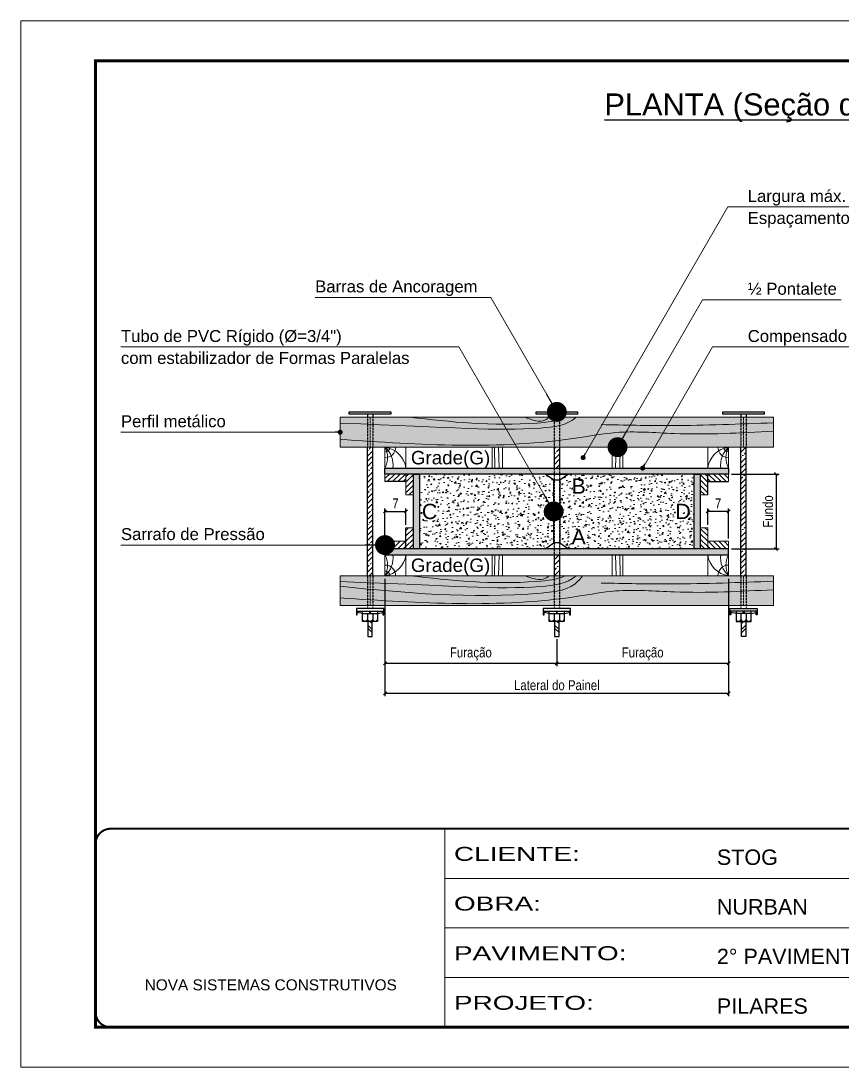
# Model space of a CAD drawing. Extents: x 2201 to 8455, y 252 to 7045.
# Drawn here: x 6970 to 7794, y 5995 to 7045 of the extents above; entities that cross this region are included whole.
import ezdxf
from ezdxf.enums import TextEntityAlignment as Align

# ---------------------------------------------------------------- set-up
doc = ezdxf.new("R2010")
doc.units = 0
for name, pattern in [('CONTINUO', [0]), ('DASHED', [0.75, 0.5, -0.25]), ('HIDDEN', [0.375, 0.25, -0.125])]:
    doc.linetypes.add(name, pattern=pattern)
doc.layers.add('BARRA ANCORAGEM', color=251, linetype='Continuous')
doc.layers.add('COTA', color=241, linetype='Continuous')
for name, color, linetype, lineweight in [('Demarcação 1', 251, 'Continuous', 9), ('Folhas', 255, 'Continuous', 9), ('Hachura', 251, 'Continuous', 9), ('Madeira', 126, 'Continuous', 18), ('Perfil Metálico', 224, 'Continuous', 18), ('SARRAFO DE PRESSAO', 251, 'DASHED', 9)]:
    doc.layers.add(name, color=color, linetype=linetype, lineweight=lineweight)
doc.layers.add('Demarcação 2', color=7, linetype='Continuous', lineweight=9, true_color=0xe0e0e0)
doc.styles.add('ARIAL', font='arial.ttf')
doc.styles.add('COTA TECNICA-50', font='techl___.ttf', dxfattribs={"height": 10})
doc.styles.add('SANSSERIF', font='sas_____.pfb')
doc.styles.get("Standard").update_dxf_attribs({"font": 'arial.ttf'})
doc.styles.add('Tecnologia', font='')
doc.styles.get('Tecnologia').set_extended_font_data('Forgotten Futurist')
doc.dimstyles.new('3x', dxfattribs={"dimtxt": 10, "dimasz": 5, "dimexe": 7, "dimexo": 5, "dimgap": 4, "dimtad": 1, "dimdec": 4, "dimlfac": 0.333333, "dimdsep": 46, "dimtxsty": 'Standard', "dimblk": 'DOT', "dimcen": 0.09, "dimclrd": 1, "dimclre": 1, "dimclrt": 2, "dimadec": 0, "dimazin": 2, "dimtfac": 1, "dimtdec": 4, "dimtmove": 0, "dimatfit": 3, "dimldrblk": 'DOT', "dimfxl": 1, "dimtolj": 1, "dimtzin": 0, "dimlwd": 9, "dimlwe": 9, "dimarcsym": 0})
doc.dimstyles.new('COTA PAINEL-50', dxfattribs={"dimtxt": 10, "dimasz": 3, "dimexe": 3, "dimexo": 3, "dimgap": 3, "dimtad": 1, "dimdec": 1, "dimzin": 12, "dimdsep": 46, "dimtxsty": 'COTA TECNICA-50', "dimblk1": 'OBLIQUE', "dimblk2": 'OBLIQUE', "dimsah": 1, "dimcen": 0.9, "dimclrd": 4, "dimclre": 4, "dimclrt": 240, "dimadec": 1, "dimazin": 3, "dimtfac": 1, "dimtdec": 1, "dimtmove": 0, "dimatfit": 3, "dimfxl": 1, "dimtolj": 1, "dimtzin": 12, "dimarcsym": 0})
pattern_1 = [(45, (-209.943, 14046.218), (-5.303301, 5.303301), []), (45, (-204.64, 14046.218), (-5.303301, 5.303301), [9.375, -1.875, 0, -1.875])]

# ---------------------------------------------------------------- blocks, each defined once
blk = doc.blocks.new('_Oblique')
at = {"color": 0, "linetype": 'ByBlock', "lineweight": -2}
blk.add_line((-0.5, -0.5), (0.5, 0.5), dxfattribs=at)
blk = doc.blocks.new('*D537')
at = {"layer": 'COTA', "color": 4, "lineweight": -2, "transparency": 16777216}
for p, q in [((7683.4, 6589.8), (7731, 6589.8)), ((7728, 6589.8), (7728, 6514.8)), ((7683.4, 6514.8), (7731, 6514.8))]:
    blk.add_line(p, q, dxfattribs=at)
at = {"layer": 'Defpoints', "color": 0, "transparency": 16777216}
for p in [(7680.4, 6589.8), (7680.4, 6514.8), (7728, 6514.8)]:
    blk.add_point(p, dxfattribs=at)
at = {"layer": 'COTA', "color": 4, "lineweight": -2, "transparency": 16777216, "xscale": 3, "yscale": 3, "zscale": 3}
for p, rotation in [((7728, 6589.8), 90), ((7728, 6514.8), 270)]:
    blk.add_blockref('_Oblique', p, dxfattribs=dict(at, rotation=rotation))
at = {"layer": 'COTA', "color": 240, "transparency": 16777216, "insert": (7719.9, 6552.3), "char_height": 10, "attachment_point": 5, "rotation": 90, "style": 'COTA TECNICA-50'}
blk.add_mtext('\\A1;Fundo', dxfattribs=at)
blk = doc.blocks.new('*D538')
at = {"layer": 'COTA', "color": 4, "lineweight": -2, "transparency": 16777216}
for p, q in [((7335.4, 6484.8), (7335.4, 6396.9)), ((7507.9, 6424), (7507.9, 6396.9)), ((7335.4, 6399.9), (7507.9, 6399.9))]:
    blk.add_line(p, q, dxfattribs=at)
at = {"layer": 'Defpoints', "color": 0, "transparency": 16777216}
for p in [(7335.4, 6487.8), (7507.9, 6427), (7507.9, 6399.9)]:
    blk.add_point(p, dxfattribs=at)
at = {"layer": 'COTA', "color": 4, "lineweight": -2, "transparency": 16777216, "xscale": 3, "yscale": 3, "zscale": 3, "rotation": 180}
blk.add_blockref('_Oblique', (7335.4, 6399.9), dxfattribs=at)
at = {"layer": 'COTA', "color": 4, "lineweight": -2, "transparency": 16777216, "xscale": 3, "yscale": 3, "zscale": 3}
blk.add_blockref('_Oblique', (7507.9, 6399.9), dxfattribs=at)
at = {"layer": 'COTA', "color": 240, "transparency": 16777216, "insert": (7421.6, 6409.3), "char_height": 10, "attachment_point": 5, "style": 'COTA TECNICA-50'}
blk.add_mtext('\\A1;Furação', dxfattribs=at)
blk = doc.blocks.new('*D539')
at = {"layer": 'COTA', "color": 4, "lineweight": -2, "transparency": 16777216}
for p, q in [((7680.4, 6484.8), (7680.4, 6396.9)), ((7507.9, 6424), (7507.9, 6396.9)), ((7507.9, 6399.9), (7680.4, 6399.9))]:
    blk.add_line(p, q, dxfattribs=at)
at = {"layer": 'Defpoints', "color": 0, "transparency": 16777216}
for p in [(7680.4, 6487.8), (7507.9, 6427), (7680.4, 6399.9)]:
    blk.add_point(p, dxfattribs=at)
at = {"layer": 'COTA', "color": 4, "lineweight": -2, "transparency": 16777216, "xscale": 3, "yscale": 3, "zscale": 3, "rotation": 180}
blk.add_blockref('_Oblique', (7507.9, 6399.9), dxfattribs=at)
at = {"layer": 'COTA', "color": 4, "lineweight": -2, "transparency": 16777216, "xscale": 3, "yscale": 3, "zscale": 3}
blk.add_blockref('_Oblique', (7680.4, 6399.9), dxfattribs=at)
at = {"layer": 'COTA', "color": 240, "transparency": 16777216, "insert": (7594.1, 6409.3), "char_height": 10, "attachment_point": 5, "style": 'COTA TECNICA-50'}
blk.add_mtext('\\A1;Furação', dxfattribs=at)
blk = doc.blocks.new('*D540')
at = {"layer": 'COTA', "color": 4, "lineweight": -2, "transparency": 16777216}
for p, q in [((7335.4, 6484.8), (7335.4, 6366.9)), ((7680.4, 6484.8), (7680.4, 6366.9)), ((7335.4, 6369.9), (7680.4, 6369.9))]:
    blk.add_line(p, q, dxfattribs=at)
at = {"layer": 'Defpoints', "color": 0, "transparency": 16777216}
for p in [(7335.4, 6487.8), (7680.4, 6487.8), (7680.4, 6369.9)]:
    blk.add_point(p, dxfattribs=at)
at = {"layer": 'COTA', "color": 4, "lineweight": -2, "transparency": 16777216, "xscale": 3, "yscale": 3, "zscale": 3, "rotation": 180}
blk.add_blockref('_Oblique', (7335.4, 6369.9), dxfattribs=at)
at = {"layer": 'COTA', "color": 4, "lineweight": -2, "transparency": 16777216, "xscale": 3, "yscale": 3, "zscale": 3}
blk.add_blockref('_Oblique', (7680.4, 6369.9), dxfattribs=at)
at = {"layer": 'COTA', "color": 240, "transparency": 16777216, "insert": (7507.9, 6377.9), "char_height": 10, "attachment_point": 5, "style": 'COTA TECNICA-50'}
blk.add_mtext('\\A1;Lateral do Painel', dxfattribs=at)
blk = doc.blocks.new('*D541')
at = {"layer": 'COTA', "color": 4, "lineweight": -2, "transparency": 16777216}
for p, q in [((7335.4, 6525.3), (7335.4, 6555.3)), ((7335.4, 6552.3), (7356.4, 6552.3)), ((7356.4, 6538.8), (7356.4, 6555.3))]:
    blk.add_line(p, q, dxfattribs=at)
at = {"layer": 'Defpoints', "color": 0, "transparency": 16777216}
for p in [(7356.4, 6552.3), (7356.4, 6535.8), (7335.4, 6522.3)]:
    blk.add_point(p, dxfattribs=at)
at = {"layer": 'COTA', "color": 4, "lineweight": -2, "transparency": 16777216, "xscale": 3, "yscale": 3, "zscale": 3, "rotation": 180}
blk.add_blockref('_Oblique', (7335.4, 6552.3), dxfattribs=at)
at = {"layer": 'COTA', "color": 4, "lineweight": -2, "transparency": 16777216, "xscale": 3, "yscale": 3, "zscale": 3}
blk.add_blockref('_Oblique', (7356.4, 6552.3), dxfattribs=at)
at = {"layer": 'COTA', "color": 240, "transparency": 16777216, "insert": (7345.9, 6560.4), "char_height": 10, "attachment_point": 5, "style": 'COTA TECNICA-50'}
blk.add_mtext('\\A1;7', dxfattribs=at)
blk = doc.blocks.new('*D542')
at = {"layer": 'COTA', "color": 4, "lineweight": -2, "transparency": 16777216}
for p, q in [((7659.4, 6538.8), (7659.4, 6555.3)), ((7680.4, 6552.3), (7659.4, 6552.3)), ((7680.4, 6525.3), (7680.4, 6555.3))]:
    blk.add_line(p, q, dxfattribs=at)
at = {"layer": 'Defpoints', "color": 0, "transparency": 16777216}
for p in [(7659.4, 6552.3), (7659.4, 6535.8), (7680.4, 6522.3)]:
    blk.add_point(p, dxfattribs=at)
at = {"layer": 'COTA', "color": 4, "lineweight": -2, "transparency": 16777216, "xscale": 3, "yscale": 3, "zscale": 3, "rotation": 180}
blk.add_blockref('_Oblique', (7659.4, 6552.3), dxfattribs=at)
at = {"layer": 'COTA', "color": 4, "lineweight": -2, "transparency": 16777216, "xscale": 3, "yscale": 3, "zscale": 3}
blk.add_blockref('_Oblique', (7680.4, 6552.3), dxfattribs=at)
at = {"layer": 'COTA', "color": 240, "transparency": 16777216, "insert": (7669.9, 6560.4), "char_height": 10, "attachment_point": 5, "style": 'COTA TECNICA-50'}
blk.add_mtext('\\A1;7', dxfattribs=at)
blk = doc.blocks.new('_Dot')
at = {"color": 0, "linetype": 'ByBlock', "lineweight": -2}
blk.add_line((-0.5, 0), (-1, 0), dxfattribs=at)
at = {"color": 0, "linetype": 'ByBlock', "const_width": 0.5}
blk.add_lwpolyline([(-0.25, 0, 1), (0.25, 0, 1)], format="xyb", close=True, dxfattribs=at)
blk = doc.blocks.new('9999999999')
at = {"color": 30, "linetype": 'CONTINUO'}
for p, q in [((98564.6, 34230.2), (98564.6, 34429.4)), ((98564.6, 34379.6), (99584, 34379.6)), ((98564.6, 34329.8), (99488, 34329.8)), ((98564.6, 34280), (99488, 34280))]:
    blk.add_line(p, q, dxfattribs=at)
at = {"color": 30, "linetype": 'CONTINUO', "const_width": 2}
blk.add_lwpolyline([(99584, 34230.2), (99584, 34414.4, 0.414214), (99569, 34429.4), (98229, 34429.4, 0.414214), (98214, 34414.4), (98214, 34245.2, 0.414214), (98229, 34230.2), (99584, 34230.2)], format="xyb", dxfattribs=at)
at = {"layer": 'Folhas'}
blk.add_lwpolyline([(98139, 34190.2), (99624, 34190.2), (99624, 35240.2), (98139, 35240.2)], close=True, dxfattribs=at)
at = {"layer": 'Folhas', "color": 30, "const_width": 3}
blk.add_lwpolyline([(98214, 34230.2), (99584, 34230.2), (99584, 35200.2), (98214, 35200.2)], close=True, dxfattribs=at)
at = {"color": 7, "linetype": 'Continuous', "ltscale": 5, "style": 'ARIAL'}
for s, height, p in [('STOG', 15.48, (98837.7, 34393.1)), ('NURBAN', 15.48, (98837.7, 34343.3)), ('2° PAVIMENTO', 15.483, (98837.7, 34293.5)), ('NOVA SISTEMAS CONSTRUTIVOS', 11.059, (98263.2, 34267.2)), ('PILARES', 15.48, (98837.7, 34243.7))]:
    blk.add_text(s, height=height, dxfattribs=at).set_placement(p)
at = {"layer": 'Folhas', "color": 7, "style": 'Tecnologia', "width": 1.5}
for s, p in [('CLIENTE:', (98573.7, 34397.2)), ('OBRA:', (98573.7, 34347.3)), ('PAVIMENTO:', (98573.7, 34297.5)), ('PROJETO:', (98573.7, 34247.7))]:
    blk.add_text(s, height=14, dxfattribs=at).set_placement(p)

msp = doc.modelspace()

# ---------------------------------------------------------------- hatches: boundary and pattern name
at = {"layer": 'Demarcação 1'}
for points in [[(7335.39, 6595.85), (7680.39, 6595.85), (7680.39, 6589.85), (7335.39, 6589.85)], [(7363.89, 6589.85), (7369.89, 6589.85), (7369.89, 6514.85), (7363.89, 6514.85)], [(7645.89, 6589.85), (7651.89, 6589.85), (7651.89, 6514.85), (7645.89, 6514.85)], [(7680.39, 6514.85), (7335.39, 6514.85), (7335.39, 6508.85), (7680.39, 6508.85)]]:
    msp.add_hatch(color=256, dxfattribs=at).paths.add_polyline_path(points)
at = {"layer": 'Demarcação 2'}
for points in [[(7725.39, 6646.85), (7290.39, 6646.85), (7290.39, 6616.85), (7725.39, 6616.85)], [(7725.39, 6487.85), (7290.39, 6487.85), (7290.39, 6457.85), (7725.39, 6457.85)]]:
    msp.add_hatch(color=256, dxfattribs=at).paths.add_polyline_path(points)
at = {"layer": 'Hachura'}
h = msp.add_hatch(dxfattribs=at)
h.set_pattern_fill('ANSI35', color=256, scale=30, style=0)
h.set_pattern_definition(pattern_1)
h.paths.add_polyline_path([(7317.72, 6487.85), (7323.05, 6487.85), (7323.05, 6616.85), (7317.72, 6616.85)])
h = msp.add_hatch(dxfattribs=at)
h.set_pattern_fill('ANSI35', color=256, scale=30, style=0)
h.set_pattern_definition(pattern_1)
h.paths.add_polyline_path([(7505.22, 6595.85), (7510.55, 6595.85), (7510.55, 6616.85), (7505.22, 6616.85)])
h = msp.add_hatch(dxfattribs=at)
h.set_pattern_fill('ANSI35', color=256, scale=30, style=0)
h.set_pattern_definition(pattern_1)
h.paths.add_polyline_path([(7692.72, 6487.85), (7698.05, 6487.85), (7698.05, 6616.85), (7692.72, 6616.85)])
h = msp.add_hatch(dxfattribs=at)
h.set_pattern_fill('ANSI31', color=256, scale=30, style=0)
h.set_pattern_definition([(45, (3670.9763, 5323.304), (-2.6516504, 2.6516504), [])])
h.paths.add_polyline_path([(7356.39, 6589.85), (7335.39, 6589.85), (7335.39, 6582.35), (7356.39, 6582.35)])
h = msp.add_hatch(dxfattribs=at)
h.set_pattern_fill('ANSI31', color=256, scale=30, style=0)
h.set_pattern_definition([(45, (10471.482, 11319.689), (-2.6516504, 2.6516504), [])])
h.paths.add_polyline_path([(7363.89, 6568.85), (7363.89, 6589.85), (7356.39, 6589.85), (7356.39, 6568.85)])
h = msp.add_hatch(dxfattribs=at)
h.set_pattern_fill('AR-CONC', color=256, scale=2, style=0)
h.set_pattern_definition([(50, (3670.976, 5342.804), (14.345204, -1.255043), [1.5, -16.5]), (355, (3670.976, 5342.804), (-2.775027, 15.043843), [1.2, -13.2]), (100.4514, (3672.172, 5342.7), (11.570188, 13.78879), [1.274804, -14.02284]), (46.1842, (3670.976, 5346.804), (21.34482, -3.31038), [2.25, -24.75]), (96.6356, (3672.755, 5346.528), (18.69325, 19.48236), [1.91221, -21.03426]), (351.1842, (3670.976, 5346.804), (18.69324, 19.48237), [1.8, -19.8]), (21, (3672.976, 5345.804), (11.93814, -8.052378), [1.5, -16.5]), (326, (3672.976, 5345.804), (4.866307, 14.503), [1.2, -13.2]), (71.4514, (3673.971, 5345.133), (16.804453, 6.45061), [1.274804, -14.02284]), (37.5, (3670.9763, 5342.804), (0.243197, 6.657877), [0, -13.04, 0, -13.4, 0, -13.25]), (7.5, (3670.976, 5342.804), (5.261391, 7.888234), [0, -7.64, 0, -12.74, 0, -5.05]), (327.5, (3666.5163, 5342.804), (10.676449, -0.4510974), [0, -5, 0, -15.6, 0, -20.7]), (317.5, (3664.516, 5342.804), (11.663723, 2.0021), [0, -6.5, 0, -10.36, 0, -14.7])])
h.paths.add_polyline_path([(7504.76, 6583.85), (7496.22, 6589.85), (7369.89, 6589.85), (7369.89, 6514.85), (7496.22, 6514.85), (7504.76, 6520.85)])
h.paths.add_polyline_path([(7645.89, 6514.85), (7645.89, 6589.85), (7519.55, 6589.85), (7511.01, 6583.85), (7511.01, 6520.85), (7519.55, 6514.85)])
h.paths.add_polyline_path([(7368.43, 6540.44), (7391.87, 6540.44), (7391.87, 6564.26), (7368.43, 6564.26)], flags=9)
h.paths.add_polyline_path([(7518.82, 6515.33), (7540.88, 6515.33), (7540.88, 6538.37), (7518.82, 6538.37)], flags=25)
h.paths.add_polyline_path([(7518.85, 6566.33), (7540.84, 6566.33), (7540.84, 6589.37), (7518.85, 6589.37)], flags=24)
h.paths.add_polyline_path([(7623.05, 6540.83), (7646.23, 6540.83), (7646.23, 6563.87), (7623.05, 6563.87)], flags=9)
h = msp.add_hatch(dxfattribs=at)
h.set_pattern_fill('ANSI31', color=256, scale=30, style=0)
h.set_pattern_definition([(135, (4544.2903, 11319.689), (2.6516504, 2.6516504), [])])
h.paths.add_polyline_path([(7651.89, 6568.85), (7651.89, 6589.85), (7659.39, 6589.85), (7659.39, 6568.85)])
h = msp.add_hatch(dxfattribs=at)
h.set_pattern_fill('ANSI31', color=256, scale=30, style=0)
h.set_pattern_definition([(135, (11344.7958, 5323.304), (2.6516504, 2.6516504), [])])
h.paths.add_polyline_path([(7659.39, 6589.85), (7680.39, 6589.85), (7680.39, 6582.35), (7659.39, 6582.35)])
h = msp.add_hatch(dxfattribs=at)
h.set_pattern_fill('ANSI31', color=256, scale=30, style=0)
h.set_pattern_definition([(45, (10471.482, 11265.689), (-2.6516504, 2.6516504), [])])
h.paths.add_polyline_path([(7363.89, 6514.85), (7363.89, 6535.85), (7356.39, 6535.85), (7356.39, 6514.85)])
h = msp.add_hatch(dxfattribs=at)
h.set_pattern_fill('ANSI31', color=256, scale=30, style=0)
h.set_pattern_definition([(135, (4544.2903, 11265.689), (2.6516504, 2.6516504), [])])
h.paths.add_polyline_path([(7651.89, 6514.85), (7651.89, 6535.85), (7659.39, 6535.85), (7659.39, 6514.85)])
h = msp.add_hatch(dxfattribs=at)
h.set_pattern_fill('ANSI31', color=256, scale=30, style=0)
h.set_pattern_definition([(45, (3670.9763, 5255.804), (-2.6516504, 2.6516504), [])])
h.paths.add_polyline_path([(7356.39, 6522.35), (7335.39, 6522.35), (7335.39, 6514.85), (7356.39, 6514.85)])
h = msp.add_hatch(dxfattribs=at)
h.set_pattern_fill('ANSI31', color=256, scale=30, style=0)
h.set_pattern_definition([(135, (11344.7958, 5255.804), (2.6516504, 2.6516504), [])])
h.paths.add_polyline_path([(7659.39, 6522.35), (7680.39, 6522.35), (7680.39, 6514.85), (7659.39, 6514.85)])
h = msp.add_hatch(dxfattribs=at)
h.set_pattern_fill('ANSI35', color=256, scale=30, style=0)
h.set_pattern_definition(pattern_1)
h.paths.add_polyline_path([(7510.55, 6508.85), (7505.22, 6508.85), (7505.22, 6487.85), (7510.55, 6487.85)])

# ---------------------------------------------------------------- linework, layer by layer
for p, q in [((7659.39, 6568.85), (7659.39, 6589.85)), ((7356.39, 6582.35), (7335.39, 6582.35)), ((7659.39, 6582.35), (7680.39, 6582.35)), ((7356.39, 6514.85), (7356.39, 6535.85))]:
    msp.add_line(p, q)
for points in [[(7335.39, 6595.85), (7680.39, 6595.85), (7680.39, 6589.85), (7335.39, 6589.85)], [(7363.89, 6589.85), (7369.89, 6589.85), (7369.89, 6514.85), (7363.89, 6514.85)], [(7645.89, 6589.85), (7651.89, 6589.85), (7651.89, 6514.85), (7645.89, 6514.85)], [(7680.39, 6514.85), (7335.39, 6514.85), (7335.39, 6508.85), (7680.39, 6508.85)]]:
    msp.add_lwpolyline(points, close=True)
at = {"layer": 'BARRA ANCORAGEM'}
for p, q in [((7317.72, 6649.85), (7317.72, 6646.85)), ((7323.05, 6649.85), (7323.05, 6646.85)), ((7505.22, 6649.85), (7505.22, 6646.85)), ((7510.55, 6649.85), (7510.55, 6646.85)), ((7692.72, 6649.85), (7692.72, 6646.85)), ((7698.05, 6649.85), (7698.05, 6646.85)), ((7317.72, 6487.85), (7317.72, 6616.85)), ((7323.05, 6487.85), (7323.05, 6616.85)), ((7505.22, 6616.85), (7505.22, 6595.85)), ((7510.55, 6616.85), (7510.55, 6595.85)), ((7692.72, 6487.85), (7692.72, 6616.85)), ((7698.05, 6487.85), (7698.05, 6616.85)), ((7511.01, 6583.85), (7504.76, 6583.85)), ((7511.01, 6520.85), (7504.76, 6520.85)), ((7505.22, 6508.85), (7505.22, 6487.85)), ((7510.55, 6508.85), (7510.55, 6487.85)), ((7312.87, 6449.84), (7307.57, 6451.01)), ((7327.9, 6449.84), (7333.2, 6451.01)), ((7500.37, 6449.84), (7495.07, 6451.01)), ((7515.4, 6449.84), (7520.7, 6451.01)), ((7687.87, 6449.84), (7682.57, 6451.01)), ((7702.9, 6449.84), (7708.2, 6451.01)), ((7322.6, 6433.84), (7318.18, 6438.26)), ((7322.6, 6439.71), (7320.34, 6441.96)), ((7510.1, 6433.84), (7505.68, 6438.26)), ((7510.1, 6439.71), (7507.84, 6441.96)), ((7693.18, 6439.71), (7695.43, 6441.96)), ((7693.18, 6433.84), (7697.6, 6438.26)), ((7322.6, 6430.91), (7318.18, 6435.33)), ((7510.1, 6430.91), (7505.68, 6435.33)), ((7693.18, 6430.37), (7697.6, 6434.79))]:
    msp.add_line(p, q, dxfattribs=at)
at = {"layer": 'BARRA ANCORAGEM', "linetype": 'HIDDEN'}
for p, q in [((7317.72, 6646.85), (7317.72, 6616.85)), ((7323.05, 6646.85), (7323.05, 6616.85)), ((7505.22, 6646.85), (7505.22, 6616.85)), ((7510.55, 6646.85), (7510.55, 6616.85)), ((7692.72, 6646.85), (7692.72, 6616.85)), ((7698.05, 6646.85), (7698.05, 6616.85)), ((7505.22, 6595.85), (7505.22, 6508.85)), ((7510.55, 6595.85), (7510.55, 6508.85)), ((7317.72, 6487.85), (7317.72, 6454.85)), ((7323.05, 6487.85), (7323.05, 6454.85)), ((7505.22, 6487.85), (7505.22, 6454.85)), ((7510.55, 6487.85), (7510.55, 6454.85)), ((7692.72, 6487.85), (7692.72, 6454.85)), ((7698.05, 6487.85), (7698.05, 6454.85))]:
    msp.add_line(p, q, dxfattribs=at)
at = {"layer": 'BARRA ANCORAGEM', "flags": 128}
for points in [[(7299.58, 6652.25), (7341.19, 6652.25), (7341.19, 6649.85), (7299.58, 6649.85)], [(7487.08, 6652.25), (7528.69, 6652.25), (7528.69, 6649.85), (7487.08, 6649.85)], [(7674.58, 6652.25), (7716.19, 6652.25), (7716.19, 6649.85), (7674.58, 6649.85)]]:
    msp.add_lwpolyline(points, close=True, dxfattribs=at)
at = {"layer": 'BARRA ANCORAGEM'}
msp.add_lwpolyline([(7496.22, 6589.85), (7519.55, 6589.85), (7511.01, 6583.85), (7511.01, 6520.85), (7519.55, 6514.85), (7496.22, 6514.85), (7504.76, 6520.85), (7504.76, 6583.85)], close=True, dxfattribs=at)
at = {"layer": 'BARRA ANCORAGEM', "flags": 128}
for points in [[(7334.08, 6454.85), (7306.69, 6454.85), (7306.69, 6452.17), (7334.08, 6452.17)], [(7306.69, 6452.17), (7306.69, 6448.61), (7307.57, 6448.61), (7307.57, 6452.17)], [(7327.9, 6452.17), (7327.9, 6441.96), (7312.87, 6441.96), (7312.87, 6452.17)], [(7312.87, 6449.84), (7327.9, 6449.84)], [(7319.94, 6452.17), (7319.94, 6449.84)], [(7320.83, 6449.84), (7320.83, 6452.17)], [(7333.2, 6452.17), (7333.2, 6448.61), (7334.08, 6448.61), (7334.08, 6454.85)], [(7521.58, 6454.85), (7494.19, 6454.85), (7494.19, 6452.17), (7521.58, 6452.17)], [(7494.19, 6452.17), (7494.19, 6448.61), (7495.07, 6448.61), (7495.07, 6452.17)], [(7515.4, 6452.17), (7515.4, 6441.96), (7500.37, 6441.96), (7500.37, 6452.17)], [(7500.37, 6449.84), (7515.4, 6449.84)], [(7507.44, 6452.17), (7507.44, 6449.84)], [(7508.33, 6449.84), (7508.33, 6452.17)], [(7520.7, 6452.17), (7520.7, 6448.61), (7521.58, 6448.61), (7521.58, 6454.85)], [(7682.57, 6452.17), (7682.57, 6448.61), (7681.69, 6448.61), (7681.69, 6454.85)], [(7681.69, 6454.85), (7709.08, 6454.85)], [(7709.08, 6452.17), (7681.69, 6452.17)], [(7687.87, 6452.17), (7687.87, 6441.96), (7702.9, 6441.96), (7702.9, 6452.17)], [(7702.9, 6449.84), (7687.87, 6449.84)], [(7694.94, 6449.84), (7694.94, 6452.17)], [(7695.83, 6452.17), (7695.83, 6449.84)], [(7709.08, 6454.85), (7709.08, 6448.61), (7708.2, 6448.61), (7708.2, 6452.17)], [(7318.18, 6441.96), (7318.18, 6426.96), (7322.6, 6426.96), (7322.6, 6441.96)], [(7505.68, 6441.96), (7505.68, 6426.96), (7510.1, 6426.96), (7510.1, 6441.96)], [(7697.6, 6441.96), (7697.6, 6426.96), (7693.18, 6426.96), (7693.18, 6441.96)]]:
    msp.add_lwpolyline(points, dxfattribs=at)
for points in [[(7317.73, 6449.84), (7317.73, 6443.73, -0.729796), (7312.87, 6443.73, -0.729796)], [(7323.04, 6449.84), (7323.04, 6443.73, -0.6666667), (7317.73, 6443.73, -0.6666667)], [(7505.23, 6449.84), (7505.23, 6443.73, -0.729796), (7500.37, 6443.73, -0.729796)], [(7510.54, 6449.84), (7510.54, 6443.73, -0.6666667), (7505.23, 6443.73, -0.6666667)], [(7692.73, 6449.84), (7692.73, 6443.73, 0.6666667), (7698.04, 6443.73, 0.6666667)], [(7698.04, 6449.84), (7698.04, 6443.73, 0.729796), (7702.9, 6443.73, 0.729796)]]:
    msp.add_lwpolyline(points, format="xyb", dxfattribs=at)
at = {"layer": 'BARRA ANCORAGEM'}
for centre in [(7325.47, 6444.51), (7512.97, 6444.51), (7690.3, 6444.51)]:
    msp.add_arc(centre, 2.55, 197.75636, 342.24364, dxfattribs=at)
at = {"layer": 'Hachura'}
for p, q in [((7445.43, 6616.85), (7445.71, 6595.85)), ((7449.38, 6616.85), (7450.09, 6595.85)), ((7567.61, 6616.85), (7566.91, 6595.85)), ((7571.57, 6616.85), (7571.29, 6595.85)), ((7445.43, 6487.85), (7445.71, 6508.85)), ((7449.38, 6487.85), (7450.09, 6508.85)), ((7567.61, 6487.85), (7566.91, 6508.85)), ((7571.57, 6487.85), (7571.29, 6508.85))]:
    msp.add_line(p, q, dxfattribs=at)
for centre, radius, start, end in [((7332.13, 6592.59), 24.47, 7.64279, 82.35721), ((7319.8, 6598.95), 23.73, 352.48476, 48.94037), ((7316.07, 6606.35), 21.98, 331.47094, 28.52906), ((7335.39, 6616.85), 1.75, 270, 360), ((7335.39, 6616.85), 4.75, 270, 0), ((7335.39, 6616.85), 10.7, 270, 0), ((7683.64, 6592.59), 24.47, 97.64279, 172.35721), ((7680.39, 6616.85), 10.7, 180, 270), ((7695.98, 6598.95), 23.73, 131.05963, 187.51524), ((7680.39, 6616.85), 4.75, 180, 270), ((7699.7, 6606.35), 21.98, 151.47094, 208.52906), ((7680.39, 6616.85), 1.75, 180, 270), ((7332.13, 6512.1), 24.47, 277.64279, 352.35721), ((7319.8, 6505.74), 23.73, 311.05963, 7.51524), ((7316.07, 6498.35), 21.98, 331.47094, 28.52906), ((7683.64, 6512.1), 24.47, 187.64279, 262.35721), ((7695.98, 6505.74), 23.73, 172.48476, 228.94037), ((7699.7, 6498.35), 21.98, 151.47094, 208.52906), ((7335.39, 6487.85), 10.7, 0, 90), ((7335.39, 6487.85), 4.75, 0, 90), ((7335.39, 6487.85), 1.75, 0, 90), ((7680.39, 6487.85), 10.7, 90, 180)]:
    msp.add_arc(centre, radius, start, end, dxfattribs=at)
for points, knots in [([(7290.39, 6640.95), (7406.55, 6636.79), (7458.66, 6631.41), (7518.39, 6638.69), (7527.24, 6646.85)], [0, 0, 0, 0, 125.1825812, 162.3251979, 162.3251979, 162.3251979, 162.3251979]), ([(7360.47, 6646.85), (7401.45, 6642.25), (7451.33, 6636.66), (7508.09, 6642.94), (7516.27, 6646.85)], [0, 0, 0, 0, 127.741989, 155.4442459, 155.4442459, 155.4442459, 155.4442459]), ([(7290.39, 6481.95), (7406.55, 6477.79), (7458.66, 6472.41), (7518.39, 6479.69), (7527.24, 6487.85)], [0, 0, 0, 0, 125.1825812, 162.3251979, 162.3251979, 162.3251979, 162.3251979]), ([(7360.47, 6487.85), (7401.45, 6483.25), (7451.33, 6477.66), (7508.09, 6483.94), (7516.27, 6487.85)], [0, 0, 0, 0, 127.741989, 155.4442459, 155.4442459, 155.4442459, 155.4442459])]:
    msp.add_open_spline(points, degree=3, knots=knots, dxfattribs=at)
for points in [[(7476.07, 6646.85), (7496.57, 6644.24), (7500.27, 6646.85)], [(7725.39, 6641.34), (7622.91, 6638.57), (7552.32, 6639.5)], [(7290.39, 6624.59), (7529.09, 6626.17), (7566.88, 6631.5), (7625.86, 6630.56), (7725.39, 6632.79)], [(7290.39, 6477.22), (7492.3, 6470.44), (7529.41, 6482.58), (7533.63, 6487.85)], [(7476.07, 6487.85), (7496.57, 6485.24), (7500.27, 6487.85)], [(7725.39, 6482.34), (7622.91, 6479.57), (7552.32, 6480.5)], [(7290.39, 6465.59), (7529.09, 6467.17), (7566.88, 6472.5), (7625.86, 6471.56), (7725.39, 6473.79)]]:
    msp.add_spline(points, degree=3, dxfattribs=at)
at = {"layer": 'Madeira'}
msp.add_line((7680.39, 6589.85), (7651.89, 6589.85), dxfattribs=at)
at = {"layer": 'Madeira', "linetype": 'HIDDEN'}
for points in [[(7290.39, 6616.85), (7320.39, 6616.85), (7320.39, 6646.85), (7290.39, 6646.85)], [(7725.39, 6616.85), (7695.39, 6616.85), (7695.39, 6646.85), (7725.39, 6646.85)], [(7290.39, 6487.85), (7320.39, 6487.85), (7320.39, 6457.85), (7290.39, 6457.85)], [(7725.39, 6487.85), (7695.39, 6487.85), (7695.39, 6457.85), (7725.39, 6457.85)]]:
    msp.add_lwpolyline(points, close=True, dxfattribs=at)
at = {"layer": 'Madeira'}
for points in [[(7335.39, 6595.85), (7356.39, 6595.85), (7356.39, 6616.85), (7335.39, 6616.85)], [(7453.39, 6616.85), (7442.89, 6616.85), (7442.89, 6595.85), (7453.39, 6595.85)], [(7563.61, 6616.85), (7574.11, 6616.85), (7574.11, 6595.85), (7563.61, 6595.85)], [(7680.39, 6595.85), (7659.39, 6595.85), (7659.39, 6616.85), (7680.39, 6616.85)], [(7335.39, 6508.85), (7356.39, 6508.85), (7356.39, 6487.85), (7335.39, 6487.85)], [(7453.39, 6487.85), (7442.89, 6487.85), (7442.89, 6508.85), (7453.39, 6508.85)], [(7563.61, 6487.85), (7574.11, 6487.85), (7574.11, 6508.85), (7563.61, 6508.85)], [(7680.39, 6508.85), (7659.39, 6508.85), (7659.39, 6487.85), (7680.39, 6487.85)]]:
    msp.add_lwpolyline(points, close=True, dxfattribs=at)
for points in [[(7356.39, 6582.35), (7335.39, 6582.35), (7335.39, 6589.85)], [(7335.39, 6589.85), (7363.89, 6589.85)], [(7363.89, 6589.85), (7363.89, 6568.85), (7356.39, 6568.85), (7356.39, 6589.85)], [(7651.89, 6589.85), (7651.89, 6568.85), (7659.39, 6568.85), (7659.39, 6589.85)], [(7659.39, 6582.35), (7680.39, 6582.35), (7680.39, 6589.85)], [(7356.39, 6514.85), (7356.39, 6535.85), (7363.89, 6535.85), (7363.89, 6514.85)], [(7659.39, 6514.85), (7659.39, 6535.85), (7651.89, 6535.85), (7651.89, 6514.85), (7680.39, 6514.85)], [(7363.89, 6514.85), (7335.39, 6514.85), (7335.39, 6522.35), (7356.39, 6522.35)], [(7680.39, 6514.85), (7680.39, 6522.35), (7659.39, 6522.35)]]:
    msp.add_lwpolyline(points, dxfattribs=at)
at = {"layer": 'Perfil Metálico'}
for points in [[(7725.39, 6646.85), (7290.39, 6646.85), (7290.39, 6616.85), (7725.39, 6616.85)], [(7725.39, 6487.85), (7290.39, 6487.85), (7290.39, 6457.85), (7725.39, 6457.85)]]:
    msp.add_lwpolyline(points, close=True, dxfattribs=at)

# ---------------------------------------------------------------- block references
at = {"layer": 'SARRAFO DE PRESSAO', "color": 6, "linetype": 'ByBlock'}
msp.add_blockref('9999999999', (-91169.11, -28195.54), dxfattribs=at)

# ---------------------------------------------------------------- texts
at = {"color": 0, "linetype": 'Continuous', "ltscale": 5, "style": 'ARIAL'}
msp.add_text('%%UPLANTA (Seção do Pilar)', height=22.1184, dxfattribs=at).set_placement((7730.82, 6949.76), align=Align.CENTER)
for s, p in [('Largura máx. da Grade 1,50m', (7699.57, 6862.92)), ('Barras de Ancoragem', (7265.28, 6772.19)), ('½ Pontalete', (7699.57, 6769.85)), ('Tubo de PVC Rígido (Ø=3/4")', (7070.29, 6722.4)), ('Compensado 18mm', (7699.57, 6722.4)), ('Perfil metálico', (7070.29, 6636.85)), ('Sarrafo de Pressão ', (7070.29, 6523.6))]:
    msp.add_text(s, height=12, dxfattribs=at).set_placement(p)
for s, p in [('Espaçamento entre Pontaletes', (7699.57, 6852.92)), ('com estabilizador de Formas Paralelas', (7070.29, 6712.4))]:
    msp.add_text(s, height=12, dxfattribs=at).set_placement(p, align=Align.TOP_LEFT)
at = {"color": 0, "linetype": 'Continuous'}
for s, height, style, p in [('Grade(G)', 13.5, 'SANSSERIF', (7361.39, 6606.35)), ('C', 15.36, 'ARIAL', (7372.41, 6552.35)), ('D', 15.36, 'ARIAL', (7626.89, 6552.35)), ('Grade(G)', 13.5, 'SANSSERIF', (7361.39, 6498.35))]:
    msp.add_text(s, height=height, dxfattribs=dict(at, style=style)).set_placement(p, align=Align.MIDDLE_LEFT)
at = {"color": 0, "linetype": 'Continuous', "style": 'ARIAL'}
for s, p in [('B', (7529.85, 6577.85)), ('A', (7529.85, 6526.85))]:
    msp.add_text(s, height=15.36, dxfattribs=at).set_placement(p, align=Align.MIDDLE_CENTER)

# ---------------------------------------------------------------- dimensions: what is measured, and where the dimension line sits
at = {"layer": 'COTA'}
dim = msp.add_linear_dim(base=(7728.05, 6514.85), p1=(7680.39, 6589.85), p2=(7680.39, 6514.85), angle=90, text='Fundo', dimstyle='COTA PAINEL-50', dxfattribs=at)
dim.commit()
dim.dimension.update_dxf_attribs({"geometry": '*D537', "text_midpoint": (7719.93, 6552.35)})
dim = msp.add_linear_dim(base=(7356.39, 6552.35), p1=(7335.39, 6522.35), p2=(7356.39, 6535.85), text='7', dimstyle='COTA PAINEL-50', dxfattribs=at)
dim.commit()
dim.dimension.update_dxf_attribs({"geometry": '*D541', "text_midpoint": (7345.89, 6552.35), "dimtype": 160})
dim = msp.add_linear_dim(base=(7659.39, 6552.35), p1=(7680.39, 6522.35), p2=(7659.39, 6535.85), angle=180, text='7', dimstyle='COTA PAINEL-50', dxfattribs=at)
dim.commit()
dim.dimension.update_dxf_attribs({"geometry": '*D542', "text_midpoint": (7669.89, 6552.35), "dimtype": 160})
for base, p1, p2, text, picture, middle in [((7507.89, 6399.89), (7335.39, 6487.85), (7507.89, 6426.96), 'Furação', '*D538', (7421.64, 6409.28)), ((7680.39, 6369.89), (7335.39, 6487.85), (7680.39, 6487.85), 'Lateral do Painel', '*D540', (7507.89, 6377.94)), ((7680.39, 6399.89), (7507.89, 6426.96), (7680.39, 6487.85), 'Furação', '*D539', (7594.14, 6409.28))]:
    dim = msp.add_linear_dim(base=base, p1=p1, p2=p2, text=text, dimstyle='COTA PAINEL-50', dxfattribs=at)
    dim.commit()
    dim.dimension.update_dxf_attribs({"geometry": picture, "text_midpoint": middle})

# ---------------------------------------------------------------- leaders
for points, override in [([(7534.32, 6606.35), (7679.57, 6857.92), (7955.33, 6857.92)], {"dimgap": 3, "dimtad": 0}), ([(7507.89, 6652.25), (7441.52, 6767.19), (7265.28, 6767.19)], {"dimasz": 20}), ([(7568.86, 6616.85), (7654.31, 6764.85), (7793.51, 6764.85)], {"dimasz": 20}), ([(7504.76, 6552.35), (7409.47, 6717.4), (7070.29, 6717.4)], {"dimasz": 20}), ([(7594.14, 6595.85), (7664.31, 6717.4), (7854.02, 6717.4)], {"dimgap": 3, "dimtad": 0}), ([(7290.39, 6631.85), (7070.29, 6631.85)], {"dimgap": 3, "dimtad": 0}), ([(7335.39, 6518.6), (7070.29, 6518.6)], {"dimasz": 20})]:
    msp.add_leader(points, dimstyle='3x', override=override)

doc.saveas('drawing.dxf')
